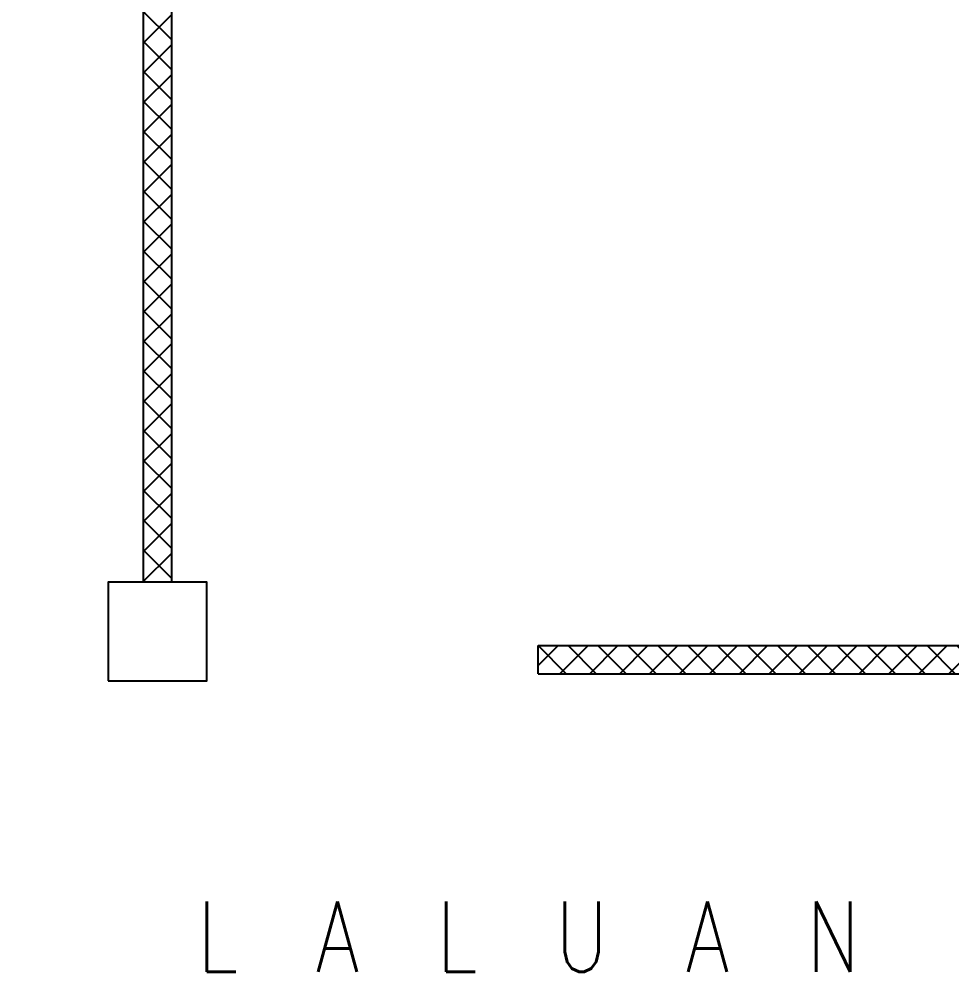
# Model space of a CAD drawing. Header units: millimetres. Extents: x 982 to 80582, y 687 to 58800.
# Drawn here: x 35877 to 39184, y 39376 to 42754 of the extents above; entities that cross this region are included whole.
import ezdxf
from ezdxf.enums import TextEntityAlignment as Align

# ---------------------------------------------------------------- set-up
doc = ezdxf.new("R2010")
doc.units = ezdxf.units.MM
for name, color, linetype in [('A-COLUMN', 3, 'Continuous'), ('A-HATCH', 8, 'Continuous'), ('A-PARTITION', 4, 'Continuous'), ('A-ROOMSYM', 3, 'Continuous')]:
    doc.layers.add(name, color=color, linetype=linetype)
doc.styles.add('style1', font='romans.shx', dxfattribs={"height": 750})

msp = doc.modelspace()

# ---------------------------------------------------------------- hatches: boundary and pattern name
at = {"layer": 'A-HATCH'}
h = msp.add_hatch(dxfattribs=at)
h.set_pattern_fill('ANSI37', color=8, scale=600)
h.set_pattern_definition([(45, (3598.94, -197620.7), (-53.033009, 53.033009), []), (135, (3598.94, -197620.7), (-53.033009, -53.033009), [])])
h.paths.add_polyline_path([(33317.1, 44933.1), (33217.1, 44933.1), (33217.1, 40583.1), (33317.1, 40583.1)])
h.paths.add_polyline_path([(35017.1, 40433.1), (35017.1, 40533.1), (33317.1, 40533.1), (33317.1, 40583.1), (33217.1, 40583.1), (33217.1, 40433.1)])
h.paths.add_polyline_path([(37717.1, 40533.1), (37717.1, 40433.1), (39292.1, 40433.1), (39292.1, 40533.1)])
h.paths.add_polyline_path([(36317.1, 40758.1), (36367.1, 40758.1), (36367.1, 44933.1), (36317.1, 44933.1)])
h.paths.add_polyline_path([(36367.1, 40758.1), (36417.1, 40758.1), (36417.1, 44933.1), (36367.1, 44933.1)])

# ---------------------------------------------------------------- linework, layer by layer
at = {"layer": 'A-COLUMN', "color": 8}
msp.add_lwpolyline([(36192.1, 40408.1), (36542.1, 40408.1), (36542.1, 40758.1), (36192.1, 40758.1)], close=True, dxfattribs=at)
at = {"layer": 'A-PARTITION', "color": 8}
for p, q in [((36317.1, 44933.1), (36317.1, 40758.1)), ((36417.1, 44933.1), (36417.1, 40758.1)), ((37717.1, 40533.1), (39292.1, 40533.1)), ((37717.1, 40433.1), (37717.1, 40533.1)), ((37717.1, 40433.1), (39292.1, 40433.1))]:
    msp.add_line(p, q, dxfattribs=at)

# ---------------------------------------------------------------- texts
at = {"layer": 'A-ROOMSYM', "color": 8, "style": 'style1', "width": 0.8}
msp.add_text('L  A  L  U  A  N', height=250, dxfattribs=at).set_placement((37682.6, 39375.8), align=Align.CENTER)

doc.saveas('drawing.dxf')
